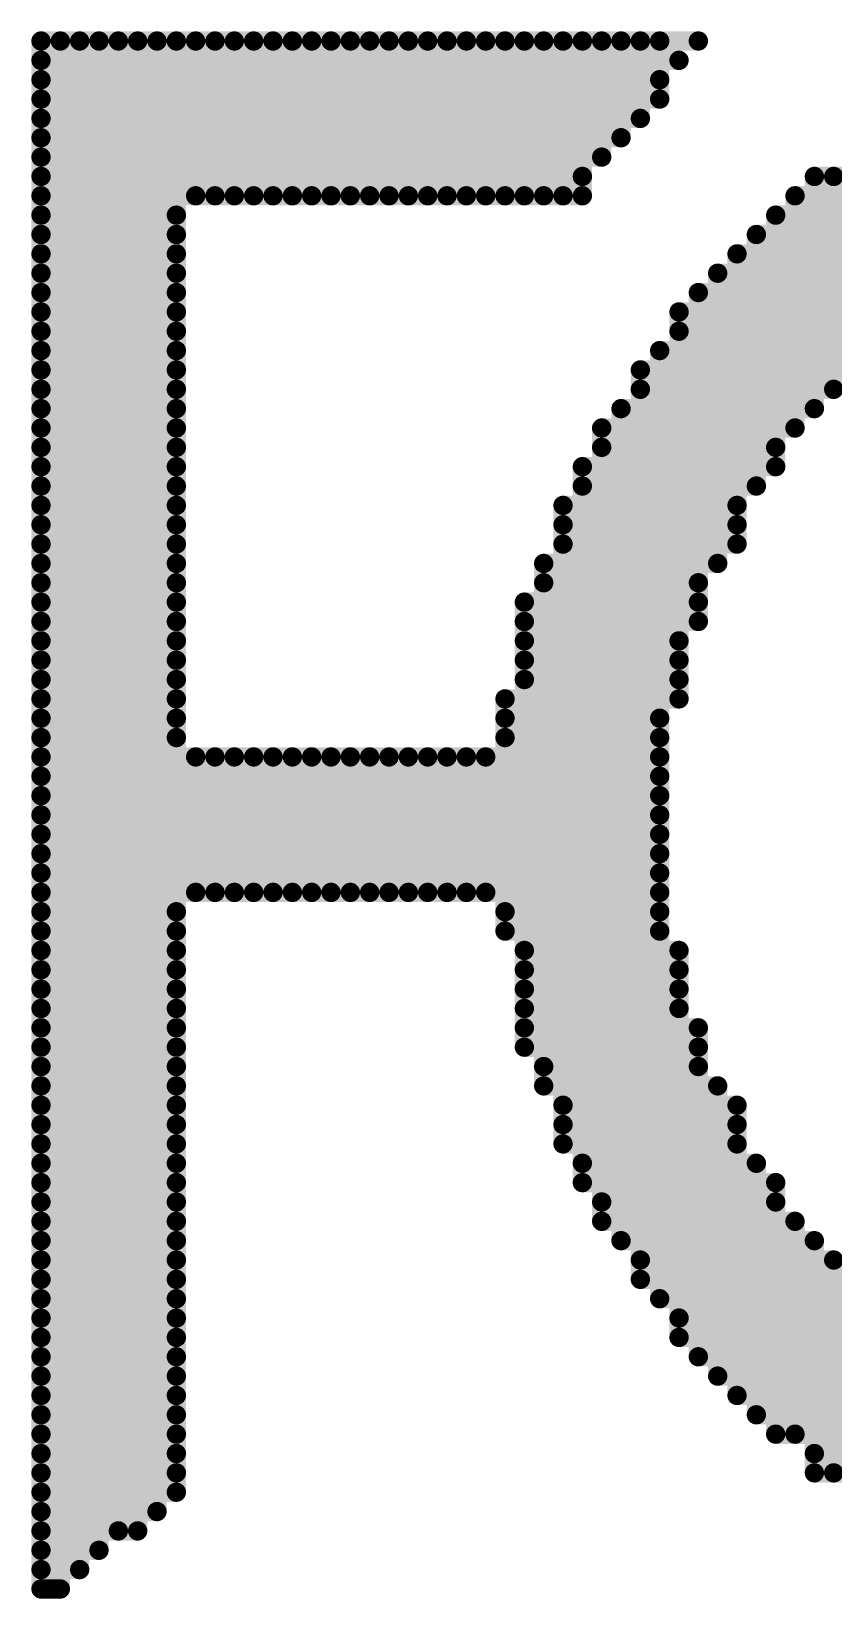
# Model space of a CAD drawing. Header units: millimetres. Extents: x 485.8 to 560.8, y 382.8 to 430.9.
# Drawn here: x 548.421 to 549.476, y 417.28 to 419.337 of the extents above; entities that cross this region are included whole.
import ezdxf

# ---------------------------------------------------------------- set-up
doc = ezdxf.new("R2010")
doc.units = ezdxf.units.MM
doc.layers.add('TOPOVERLAY', color=2, linetype='Continuous')

msp = doc.modelspace()

# ---------------------------------------------------------------- linework, layer by layer
at = {"layer": 'TOPOVERLAY', "color": 0, "const_width": 0.0254}
for points in [[(548.4341, 419.3246), (549.2977, 419.3246)], [(548.4341, 417.2926), (548.4341, 419.3246)], [(548.4595, 417.2926), (548.4595, 419.3246)], [(548.4849, 417.318), (548.4849, 419.3246)], [(548.5103, 417.3434), (548.5103, 419.3246)], [(548.5357, 417.3688), (548.5357, 419.3246)], [(548.5611, 417.3688), (548.5611, 419.3246)], [(548.5865, 417.3942), (548.5865, 419.3246)], [(548.6119, 417.4196), (548.6119, 419.3246)], [(548.6373, 419.1214), (548.6373, 419.3246)], [(548.6627, 419.1214), (548.6627, 419.3246)], [(548.6881, 419.1214), (548.6881, 419.3246)], [(548.7135, 419.1214), (548.7135, 419.3246)], [(548.7389, 419.1214), (548.7389, 419.3246)], [(548.7643, 419.1214), (548.7643, 419.3246)], [(548.7897, 419.1214), (548.7897, 419.3246)], [(548.8151, 419.1214), (548.8151, 419.3246)], [(548.8405, 419.1214), (548.8405, 419.3246)], [(548.8659, 419.1214), (548.8659, 419.3246)], [(548.8913, 419.1214), (548.8913, 419.3246)], [(548.9167, 419.1214), (548.9167, 419.3246)], [(548.9421, 419.1214), (548.9421, 419.3246)], [(548.9675, 419.1214), (548.9675, 419.3246)], [(548.9929, 419.1214), (548.9929, 419.3246)], [(549.0183, 419.1214), (549.0183, 419.3246)], [(549.0437, 419.1214), (549.0437, 419.3246)], [(549.0691, 419.1214), (549.0691, 419.3246)], [(549.0945, 419.1214), (549.0945, 419.3246)], [(549.1199, 419.1214), (549.1199, 419.3246)], [(549.1453, 419.1214), (549.1453, 419.3246)], [(549.1707, 419.1722), (549.1707, 419.3246)], [(549.1961, 419.1976), (549.1961, 419.3246)], [(549.2215, 419.223), (549.2215, 419.3246)], [(549.2469, 419.2484), (549.2469, 419.3246)], [(548.4341, 419.2992), (549.2723, 419.2992)], [(548.4341, 419.2738), (549.2469, 419.2738)], [(548.4341, 419.2484), (549.2469, 419.2484)], [(548.4341, 419.223), (549.2215, 419.223)], [(548.4341, 419.1976), (549.1961, 419.1976)], [(548.4341, 419.1722), (549.1707, 419.1722)], [(548.4341, 419.1468), (549.1453, 419.1468)], [(549.4501, 419.1468), (550.7455, 419.1468)], [(549.4501, 418.842), (549.4501, 419.1468)], [(549.4755, 418.8674), (549.4755, 419.1468)], [(548.4341, 419.1214), (549.1453, 419.1214)], [(549.4247, 419.1214), (549.9581, 419.1214)], [(549.4247, 418.8166), (549.4247, 419.1214)], [(548.4341, 419.096), (548.6119, 419.096)], [(549.3993, 419.096), (549.8311, 419.096)], [(549.3993, 418.7658), (549.3993, 419.096)], [(548.4341, 419.0706), (548.6119, 419.0706)], [(549.3739, 419.0706), (549.7549, 419.0706)], [(549.3739, 418.7404), (549.3739, 419.0706)], [(548.4341, 419.0452), (548.6119, 419.0452)], [(549.3485, 419.0452), (549.7041, 419.0452)], [(549.3485, 418.6642), (549.3485, 419.0452)], [(548.4341, 419.0198), (548.6119, 419.0198)], [(549.3231, 419.0198), (549.6787, 419.0198)], [(549.3231, 418.6388), (549.3231, 419.0198)], [(548.4341, 418.9944), (548.6119, 418.9944)], [(549.2977, 418.9944), (549.6025, 418.9944)], [(549.2977, 418.5626), (549.2977, 418.9944)], [(548.4341, 418.969), (548.6119, 418.969)], [(549.2723, 418.969), (549.6025, 418.969)], [(549.2723, 418.461), (549.2723, 418.969)], [(548.4341, 418.9436), (548.6119, 418.9436)], [(549.2723, 418.9436), (549.5517, 418.9436)], [(548.4341, 418.9182), (548.6119, 418.9182)], [(549.2469, 418.9182), (549.5263, 418.9182)], [(549.2469, 417.6736), (549.2469, 418.9182)], [(548.4341, 418.8928), (548.6119, 418.8928)], [(549.2215, 418.8928), (549.5009, 418.8928)], [(549.2215, 417.699), (549.2215, 418.8928)], [(548.4341, 418.8674), (548.6119, 418.8674)], [(549.2215, 418.8674), (549.4755, 418.8674)], [(548.4341, 418.842), (548.6119, 418.842)], [(549.1961, 418.842), (549.4501, 418.842)], [(549.1961, 417.7498), (549.1961, 418.842)], [(548.4341, 418.8166), (548.6119, 418.8166)], [(549.1707, 418.8166), (549.4247, 418.8166)], [(549.1707, 417.7752), (549.1707, 418.8166)], [(548.4341, 418.7912), (548.6119, 418.7912)], [(549.1707, 418.7912), (549.3993, 418.7912)], [(548.4341, 418.7658), (548.6119, 418.7658)], [(549.1453, 418.7658), (549.3993, 418.7658)], [(549.1453, 417.826), (549.1453, 418.7658)], [(548.4341, 418.7404), (548.6119, 418.7404)], [(549.1453, 418.7404), (549.3739, 418.7404)], [(548.4341, 418.715), (548.6119, 418.715)], [(549.1199, 418.715), (549.3485, 418.715)], [(549.1199, 417.8768), (549.1199, 418.715)], [(548.4341, 418.6896), (548.6119, 418.6896)], [(549.1199, 418.6896), (549.3485, 418.6896)], [(548.4341, 418.6642), (548.6119, 418.6642)], [(549.1199, 418.6642), (549.3485, 418.6642)], [(548.4341, 418.6388), (548.6119, 418.6388)], [(549.0945, 418.6388), (549.3231, 418.6388)], [(549.0945, 417.953), (549.0945, 418.6388)], [(548.4341, 418.6134), (548.6119, 418.6134)], [(549.0945, 418.6134), (549.2977, 418.6134)], [(548.4341, 418.588), (548.6119, 418.588)], [(549.0691, 418.588), (549.2977, 418.588)], [(549.0691, 418.0038), (549.0691, 418.588)], [(548.4341, 418.5626), (548.6119, 418.5626)], [(549.0691, 418.5626), (549.2977, 418.5626)], [(548.4341, 418.5372), (548.6119, 418.5372)], [(549.0691, 418.5372), (549.2723, 418.5372)], [(548.4341, 418.5118), (548.6119, 418.5118)], [(549.0691, 418.5118), (549.2723, 418.5118)], [(548.4341, 418.4864), (548.6119, 418.4864)], [(549.0691, 418.4864), (549.2723, 418.4864)], [(548.4341, 418.461), (548.6119, 418.461)], [(549.0437, 418.461), (549.2723, 418.461)], [(549.0437, 418.1562), (549.0437, 418.461)], [(548.4341, 418.4356), (548.6119, 418.4356)], [(549.0437, 418.4356), (549.2469, 418.4356)], [(548.4341, 418.4102), (548.6119, 418.4102)], [(549.0437, 418.4102), (549.2469, 418.4102)], [(548.4341, 418.3848), (549.2469, 418.3848)], [(548.6373, 418.207), (548.6373, 418.3848)], [(548.6627, 418.207), (548.6627, 418.3848)], [(548.6881, 418.207), (548.6881, 418.3848)], [(548.7135, 418.207), (548.7135, 418.3848)], [(548.7389, 418.207), (548.7389, 418.3848)], [(548.7643, 418.207), (548.7643, 418.3848)], [(548.7897, 418.207), (548.7897, 418.3848)], [(548.8151, 418.207), (548.8151, 418.3848)], [(548.8405, 418.207), (548.8405, 418.3848)], [(548.8659, 418.207), (548.8659, 418.3848)], [(548.8913, 418.207), (548.8913, 418.3848)], [(548.9167, 418.207), (548.9167, 418.3848)], [(548.9421, 418.207), (548.9421, 418.3848)], [(548.9675, 418.207), (548.9675, 418.3848)], [(548.9929, 418.207), (548.9929, 418.3848)], [(549.0183, 418.207), (549.0183, 418.3848)], [(548.4341, 418.3594), (549.2469, 418.3594)], [(548.4341, 418.334), (549.2469, 418.334)], [(548.4341, 418.3086), (549.2469, 418.3086)], [(548.4341, 418.2832), (549.2469, 418.2832)], [(548.4341, 418.2578), (549.2469, 418.2578)], [(548.4341, 418.2324), (549.2469, 418.2324)], [(548.4341, 418.207), (549.2469, 418.207)], [(548.4341, 418.1816), (548.6119, 418.1816)], [(549.0437, 418.1816), (549.2469, 418.1816)], [(548.4341, 418.1562), (548.6119, 418.1562)], [(549.0437, 418.1562), (549.2469, 418.1562)], [(548.4341, 418.1308), (548.6119, 418.1308)], [(549.0691, 418.1308), (549.2723, 418.1308)], [(549.2723, 417.6228), (549.2723, 418.1308)], [(548.4341, 418.1054), (548.6119, 418.1054)], [(549.0691, 418.1054), (549.2723, 418.1054)], [(548.4341, 418.08), (548.6119, 418.08)], [(549.0691, 418.08), (549.2723, 418.08)], [(548.4341, 418.0546), (548.6119, 418.0546)], [(549.0691, 418.0546), (549.2723, 418.0546)], [(548.4341, 418.0292), (548.6119, 418.0292)], [(549.0691, 418.0292), (549.2977, 418.0292)], [(549.2977, 417.5974), (549.2977, 418.0292)], [(548.4341, 418.0038), (548.6119, 418.0038)], [(549.0691, 418.0038), (549.2977, 418.0038)], [(548.4341, 417.9784), (548.6119, 417.9784)], [(549.0945, 417.9784), (549.2977, 417.9784)], [(548.4341, 417.953), (548.6119, 417.953)], [(549.0945, 417.953), (549.3231, 417.953)], [(549.3231, 417.572), (549.3231, 417.953)], [(548.4341, 417.9276), (548.6119, 417.9276)], [(549.1199, 417.9276), (549.3485, 417.9276)], [(549.3485, 417.5466), (549.3485, 417.9276)], [(548.4341, 417.9022), (548.6119, 417.9022)], [(549.1199, 417.9022), (549.3485, 417.9022)], [(548.4341, 417.8768), (548.6119, 417.8768)], [(549.1199, 417.8768), (549.3485, 417.8768)], [(548.4341, 417.8514), (548.6119, 417.8514)], [(549.1453, 417.8514), (549.3739, 417.8514)], [(549.3739, 417.5212), (549.3739, 417.8514)], [(548.4341, 417.826), (548.6119, 417.826)], [(549.1453, 417.826), (549.3993, 417.826)], [(549.3993, 417.4958), (549.3993, 417.826)], [(548.4341, 417.8006), (548.6119, 417.8006)], [(549.1707, 417.8006), (549.3993, 417.8006)], [(548.4341, 417.7752), (548.6119, 417.7752)], [(549.1707, 417.7752), (549.4247, 417.7752)], [(549.4247, 417.4958), (549.4247, 417.7752)], [(548.4341, 417.7498), (548.6119, 417.7498)], [(549.1961, 417.7498), (549.4501, 417.7498)], [(549.4501, 417.445), (549.4501, 417.7498)], [(548.4341, 417.7244), (548.6119, 417.7244)], [(549.2215, 417.7244), (549.4755, 417.7244)], [(549.4755, 417.445), (549.4755, 417.7244)], [(548.4341, 417.699), (548.6119, 417.699)], [(549.2215, 417.699), (549.5009, 417.699)], [(548.4341, 417.6736), (548.6119, 417.6736)], [(549.2469, 417.6736), (549.5263, 417.6736)], [(548.4341, 417.6482), (548.6119, 417.6482)], [(549.2723, 417.6482), (549.5517, 417.6482)], [(548.4341, 417.6228), (548.6119, 417.6228)], [(549.2723, 417.6228), (549.6025, 417.6228)], [(548.4341, 417.5974), (548.6119, 417.5974)], [(549.2977, 417.5974), (549.6025, 417.5974)], [(548.4341, 417.572), (548.6119, 417.572)], [(549.3231, 417.572), (549.6787, 417.572)], [(548.4341, 417.5466), (548.6119, 417.5466)], [(549.3485, 417.5466), (549.7041, 417.5466)], [(548.4341, 417.5212), (548.6119, 417.5212)], [(549.3739, 417.5212), (549.7549, 417.5212)], [(548.4341, 417.4958), (548.6119, 417.4958)], [(549.3993, 417.4958), (549.8311, 417.4958)], [(548.4341, 417.4704), (548.6119, 417.4704)], [(549.4501, 417.4704), (549.9835, 417.4704)], [(548.4341, 417.445), (548.6119, 417.445)], [(549.4501, 417.445), (550.7455, 417.445)], [(548.4341, 417.4196), (548.6119, 417.4196)], [(548.4341, 417.3942), (548.5865, 417.3942)], [(548.4341, 417.3688), (548.5611, 417.3688)], [(548.4341, 417.3434), (548.5103, 417.3434)], [(548.4341, 417.318), (548.4849, 417.318)], [(548.4341, 417.2926), (548.4595, 417.2926)]]:
    msp.add_lwpolyline(points, dxfattribs=at)
at = {"layer": 'TOPOVERLAY', "color": 0, "const_width": 0.0127}
for points in [[(548.4278, 419.3246, 1), (548.4405, 419.3246, 1)], [(548.4278, 419.3246, 1), (548.4405, 419.3246, 1)], [(548.4532, 419.3246, 1), (548.4659, 419.3246, 1)], [(548.4786, 419.3246, 1), (548.4913, 419.3246, 1)], [(548.504, 419.3246, 1), (548.5167, 419.3246, 1)], [(548.5294, 419.3246, 1), (548.5421, 419.3246, 1)], [(548.5548, 419.3246, 1), (548.5675, 419.3246, 1)], [(548.5802, 419.3246, 1), (548.5929, 419.3246, 1)], [(548.6056, 419.3246, 1), (548.6183, 419.3246, 1)], [(548.631, 419.3246, 1), (548.6437, 419.3246, 1)], [(548.6564, 419.3246, 1), (548.6691, 419.3246, 1)], [(548.6818, 419.3246, 1), (548.6945, 419.3246, 1)], [(548.7072, 419.3246, 1), (548.7199, 419.3246, 1)], [(548.7326, 419.3246, 1), (548.7453, 419.3246, 1)], [(548.758, 419.3246, 1), (548.7707, 419.3246, 1)], [(548.7834, 419.3246, 1), (548.7961, 419.3246, 1)], [(548.8088, 419.3246, 1), (548.8215, 419.3246, 1)], [(548.8342, 419.3246, 1), (548.8469, 419.3246, 1)], [(548.8596, 419.3246, 1), (548.8723, 419.3246, 1)], [(548.885, 419.3246, 1), (548.8977, 419.3246, 1)], [(548.9104, 419.3246, 1), (548.9231, 419.3246, 1)], [(548.9358, 419.3246, 1), (548.9485, 419.3246, 1)], [(548.9612, 419.3246, 1), (548.9739, 419.3246, 1)], [(548.9866, 419.3246, 1), (548.9993, 419.3246, 1)], [(549.012, 419.3246, 1), (549.0247, 419.3246, 1)], [(549.0374, 419.3246, 1), (549.0501, 419.3246, 1)], [(549.0628, 419.3246, 1), (549.0755, 419.3246, 1)], [(549.0882, 419.3246, 1), (549.1009, 419.3246, 1)], [(549.1136, 419.3246, 1), (549.1263, 419.3246, 1)], [(549.139, 419.3246, 1), (549.1517, 419.3246, 1)], [(549.1644, 419.3246, 1), (549.1771, 419.3246, 1)], [(549.1898, 419.3246, 1), (549.2025, 419.3246, 1)], [(549.2152, 419.3246, 1), (549.2279, 419.3246, 1)], [(549.2406, 419.3246, 1), (549.2533, 419.3246, 1)], [(549.2914, 419.3246, 1), (549.3041, 419.3246, 1)], [(548.4278, 419.2992, 1), (548.4405, 419.2992, 1)], [(549.266, 419.2992, 1), (549.2787, 419.2992, 1)], [(548.4278, 419.2738, 1), (548.4405, 419.2738, 1)], [(549.2406, 419.2738, 1), (549.2533, 419.2738, 1)], [(548.4278, 419.2484, 1), (548.4405, 419.2484, 1)], [(549.2406, 419.2484, 1), (549.2533, 419.2484, 1)], [(549.2406, 419.2484, 1), (549.2533, 419.2484, 1)], [(548.4278, 419.223, 1), (548.4405, 419.223, 1)], [(549.2152, 419.223, 1), (549.2279, 419.223, 1)], [(549.2152, 419.223, 1), (549.2279, 419.223, 1)], [(548.4278, 419.1976, 1), (548.4405, 419.1976, 1)], [(549.1898, 419.1976, 1), (549.2025, 419.1976, 1)], [(549.1898, 419.1976, 1), (549.2025, 419.1976, 1)], [(548.4278, 419.1722, 1), (548.4405, 419.1722, 1)], [(549.1644, 419.1722, 1), (549.1771, 419.1722, 1)], [(549.1644, 419.1722, 1), (549.1771, 419.1722, 1)], [(548.4278, 419.1468, 1), (548.4405, 419.1468, 1)], [(549.139, 419.1468, 1), (549.1517, 419.1468, 1)], [(549.4438, 419.1468, 1), (549.4565, 419.1468, 1)], [(549.4438, 419.1468, 1), (549.4565, 419.1468, 1)], [(549.4692, 419.1468, 1), (549.4819, 419.1468, 1)], [(548.4278, 419.1214, 1), (548.4405, 419.1214, 1)], [(548.631, 419.1214, 1), (548.6437, 419.1214, 1)], [(548.6564, 419.1214, 1), (548.6691, 419.1214, 1)], [(548.6818, 419.1214, 1), (548.6945, 419.1214, 1)], [(548.7072, 419.1214, 1), (548.7199, 419.1214, 1)], [(548.7326, 419.1214, 1), (548.7453, 419.1214, 1)], [(548.758, 419.1214, 1), (548.7707, 419.1214, 1)], [(548.7834, 419.1214, 1), (548.7961, 419.1214, 1)], [(548.8088, 419.1214, 1), (548.8215, 419.1214, 1)], [(548.8342, 419.1214, 1), (548.8469, 419.1214, 1)], [(548.8596, 419.1214, 1), (548.8723, 419.1214, 1)], [(548.885, 419.1214, 1), (548.8977, 419.1214, 1)], [(548.9104, 419.1214, 1), (548.9231, 419.1214, 1)], [(548.9358, 419.1214, 1), (548.9485, 419.1214, 1)], [(548.9612, 419.1214, 1), (548.9739, 419.1214, 1)], [(548.9866, 419.1214, 1), (548.9993, 419.1214, 1)], [(549.012, 419.1214, 1), (549.0247, 419.1214, 1)], [(549.0374, 419.1214, 1), (549.0501, 419.1214, 1)], [(549.0628, 419.1214, 1), (549.0755, 419.1214, 1)], [(549.0882, 419.1214, 1), (549.1009, 419.1214, 1)], [(549.1136, 419.1214, 1), (549.1263, 419.1214, 1)], [(549.139, 419.1214, 1), (549.1517, 419.1214, 1)], [(549.139, 419.1214, 1), (549.1517, 419.1214, 1)], [(549.4184, 419.1214, 1), (549.4311, 419.1214, 1)], [(549.4184, 419.1214, 1), (549.4311, 419.1214, 1)], [(548.4278, 419.096, 1), (548.4405, 419.096, 1)], [(548.6056, 419.096, 1), (548.6183, 419.096, 1)], [(549.393, 419.096, 1), (549.4057, 419.096, 1)], [(549.393, 419.096, 1), (549.4057, 419.096, 1)], [(548.4278, 419.0706, 1), (548.4405, 419.0706, 1)], [(548.6056, 419.0706, 1), (548.6183, 419.0706, 1)], [(549.3676, 419.0706, 1), (549.3803, 419.0706, 1)], [(549.3676, 419.0706, 1), (549.3803, 419.0706, 1)], [(548.4278, 419.0452, 1), (548.4405, 419.0452, 1)], [(548.6056, 419.0452, 1), (548.6183, 419.0452, 1)], [(549.3422, 419.0452, 1), (549.3549, 419.0452, 1)], [(549.3422, 419.0452, 1), (549.3549, 419.0452, 1)], [(548.4278, 419.0198, 1), (548.4405, 419.0198, 1)], [(548.6056, 419.0198, 1), (548.6183, 419.0198, 1)], [(549.3168, 419.0198, 1), (549.3295, 419.0198, 1)], [(549.3168, 419.0198, 1), (549.3295, 419.0198, 1)], [(548.4278, 418.9944, 1), (548.4405, 418.9944, 1)], [(548.6056, 418.9944, 1), (548.6183, 418.9944, 1)], [(549.2914, 418.9944, 1), (549.3041, 418.9944, 1)], [(549.2914, 418.9944, 1), (549.3041, 418.9944, 1)], [(548.4278, 418.969, 1), (548.4405, 418.969, 1)], [(548.6056, 418.969, 1), (548.6183, 418.969, 1)], [(549.266, 418.969, 1), (549.2787, 418.969, 1)], [(549.266, 418.969, 1), (549.2787, 418.969, 1)], [(548.4278, 418.9436, 1), (548.4405, 418.9436, 1)], [(548.6056, 418.9436, 1), (548.6183, 418.9436, 1)], [(549.266, 418.9436, 1), (549.2787, 418.9436, 1)], [(548.4278, 418.9182, 1), (548.4405, 418.9182, 1)], [(548.6056, 418.9182, 1), (548.6183, 418.9182, 1)], [(549.2406, 418.9182, 1), (549.2533, 418.9182, 1)], [(549.2406, 418.9182, 1), (549.2533, 418.9182, 1)], [(548.4278, 418.8928, 1), (548.4405, 418.8928, 1)], [(548.6056, 418.8928, 1), (548.6183, 418.8928, 1)], [(549.2152, 418.8928, 1), (549.2279, 418.8928, 1)], [(549.2152, 418.8928, 1), (549.2279, 418.8928, 1)], [(548.4278, 418.8674, 1), (548.4405, 418.8674, 1)], [(548.6056, 418.8674, 1), (548.6183, 418.8674, 1)], [(549.2152, 418.8674, 1), (549.2279, 418.8674, 1)], [(549.4692, 418.8674, 1), (549.4819, 418.8674, 1)], [(549.4692, 418.8674, 1), (549.4819, 418.8674, 1)], [(548.4278, 418.842, 1), (548.4405, 418.842, 1)], [(548.6056, 418.842, 1), (548.6183, 418.842, 1)], [(549.1898, 418.842, 1), (549.2025, 418.842, 1)], [(549.1898, 418.842, 1), (549.2025, 418.842, 1)], [(549.4438, 418.842, 1), (549.4565, 418.842, 1)], [(549.4438, 418.842, 1), (549.4565, 418.842, 1)], [(548.4278, 418.8166, 1), (548.4405, 418.8166, 1)], [(548.6056, 418.8166, 1), (548.6183, 418.8166, 1)], [(549.1644, 418.8166, 1), (549.1771, 418.8166, 1)], [(549.1644, 418.8166, 1), (549.1771, 418.8166, 1)], [(549.4184, 418.8166, 1), (549.4311, 418.8166, 1)], [(549.4184, 418.8166, 1), (549.4311, 418.8166, 1)], [(548.4278, 418.7912, 1), (548.4405, 418.7912, 1)], [(548.6056, 418.7912, 1), (548.6183, 418.7912, 1)], [(549.1644, 418.7912, 1), (549.1771, 418.7912, 1)], [(549.393, 418.7912, 1), (549.4057, 418.7912, 1)], [(548.4278, 418.7658, 1), (548.4405, 418.7658, 1)], [(548.6056, 418.7658, 1), (548.6183, 418.7658, 1)], [(549.139, 418.7658, 1), (549.1517, 418.7658, 1)], [(549.139, 418.7658, 1), (549.1517, 418.7658, 1)], [(549.393, 418.7658, 1), (549.4057, 418.7658, 1)], [(549.393, 418.7658, 1), (549.4057, 418.7658, 1)], [(548.4278, 418.7404, 1), (548.4405, 418.7404, 1)], [(548.6056, 418.7404, 1), (548.6183, 418.7404, 1)], [(549.139, 418.7404, 1), (549.1517, 418.7404, 1)], [(549.3676, 418.7404, 1), (549.3803, 418.7404, 1)], [(549.3676, 418.7404, 1), (549.3803, 418.7404, 1)], [(548.4278, 418.715, 1), (548.4405, 418.715, 1)], [(548.6056, 418.715, 1), (548.6183, 418.715, 1)], [(549.1136, 418.715, 1), (549.1263, 418.715, 1)], [(549.1136, 418.715, 1), (549.1263, 418.715, 1)], [(549.3422, 418.715, 1), (549.3549, 418.715, 1)], [(548.4278, 418.6896, 1), (548.4405, 418.6896, 1)], [(548.6056, 418.6896, 1), (548.6183, 418.6896, 1)], [(549.1136, 418.6896, 1), (549.1263, 418.6896, 1)], [(549.3422, 418.6896, 1), (549.3549, 418.6896, 1)], [(548.4278, 418.6642, 1), (548.4405, 418.6642, 1)], [(548.6056, 418.6642, 1), (548.6183, 418.6642, 1)], [(549.1136, 418.6642, 1), (549.1263, 418.6642, 1)], [(549.3422, 418.6642, 1), (549.3549, 418.6642, 1)], [(549.3422, 418.6642, 1), (549.3549, 418.6642, 1)], [(548.4278, 418.6388, 1), (548.4405, 418.6388, 1)], [(548.6056, 418.6388, 1), (548.6183, 418.6388, 1)], [(549.0882, 418.6388, 1), (549.1009, 418.6388, 1)], [(549.0882, 418.6388, 1), (549.1009, 418.6388, 1)], [(549.3168, 418.6388, 1), (549.3295, 418.6388, 1)], [(549.3168, 418.6388, 1), (549.3295, 418.6388, 1)], [(548.4278, 418.6134, 1), (548.4405, 418.6134, 1)], [(548.6056, 418.6134, 1), (548.6183, 418.6134, 1)], [(549.0882, 418.6134, 1), (549.1009, 418.6134, 1)], [(549.2914, 418.6134, 1), (549.3041, 418.6134, 1)], [(548.4278, 418.588, 1), (548.4405, 418.588, 1)], [(548.6056, 418.588, 1), (548.6183, 418.588, 1)], [(549.0628, 418.588, 1), (549.0755, 418.588, 1)], [(549.0628, 418.588, 1), (549.0755, 418.588, 1)], [(549.2914, 418.588, 1), (549.3041, 418.588, 1)], [(548.4278, 418.5626, 1), (548.4405, 418.5626, 1)], [(548.6056, 418.5626, 1), (548.6183, 418.5626, 1)], [(549.0628, 418.5626, 1), (549.0755, 418.5626, 1)], [(549.2914, 418.5626, 1), (549.3041, 418.5626, 1)], [(549.2914, 418.5626, 1), (549.3041, 418.5626, 1)], [(548.4278, 418.5372, 1), (548.4405, 418.5372, 1)], [(548.6056, 418.5372, 1), (548.6183, 418.5372, 1)], [(549.0628, 418.5372, 1), (549.0755, 418.5372, 1)], [(549.266, 418.5372, 1), (549.2787, 418.5372, 1)], [(548.4278, 418.5118, 1), (548.4405, 418.5118, 1)], [(548.6056, 418.5118, 1), (548.6183, 418.5118, 1)], [(549.0628, 418.5118, 1), (549.0755, 418.5118, 1)], [(549.266, 418.5118, 1), (549.2787, 418.5118, 1)], [(548.4278, 418.4864, 1), (548.4405, 418.4864, 1)], [(548.6056, 418.4864, 1), (548.6183, 418.4864, 1)], [(549.0628, 418.4864, 1), (549.0755, 418.4864, 1)], [(549.266, 418.4864, 1), (549.2787, 418.4864, 1)], [(548.4278, 418.461, 1), (548.4405, 418.461, 1)], [(548.6056, 418.461, 1), (548.6183, 418.461, 1)], [(549.0374, 418.461, 1), (549.0501, 418.461, 1)], [(549.0374, 418.461, 1), (549.0501, 418.461, 1)], [(549.266, 418.461, 1), (549.2787, 418.461, 1)], [(549.266, 418.461, 1), (549.2787, 418.461, 1)], [(548.4278, 418.4356, 1), (548.4405, 418.4356, 1)], [(548.6056, 418.4356, 1), (548.6183, 418.4356, 1)], [(549.0374, 418.4356, 1), (549.0501, 418.4356, 1)], [(549.2406, 418.4356, 1), (549.2533, 418.4356, 1)], [(548.4278, 418.4102, 1), (548.4405, 418.4102, 1)], [(548.6056, 418.4102, 1), (548.6183, 418.4102, 1)], [(549.0374, 418.4102, 1), (549.0501, 418.4102, 1)], [(549.2406, 418.4102, 1), (549.2533, 418.4102, 1)], [(548.4278, 418.3848, 1), (548.4405, 418.3848, 1)], [(548.631, 418.3848, 1), (548.6437, 418.3848, 1)], [(548.6564, 418.3848, 1), (548.6691, 418.3848, 1)], [(548.6818, 418.3848, 1), (548.6945, 418.3848, 1)], [(548.7072, 418.3848, 1), (548.7199, 418.3848, 1)], [(548.7326, 418.3848, 1), (548.7453, 418.3848, 1)], [(548.758, 418.3848, 1), (548.7707, 418.3848, 1)], [(548.7834, 418.3848, 1), (548.7961, 418.3848, 1)], [(548.8088, 418.3848, 1), (548.8215, 418.3848, 1)], [(548.8342, 418.3848, 1), (548.8469, 418.3848, 1)], [(548.8596, 418.3848, 1), (548.8723, 418.3848, 1)], [(548.885, 418.3848, 1), (548.8977, 418.3848, 1)], [(548.9104, 418.3848, 1), (548.9231, 418.3848, 1)], [(548.9358, 418.3848, 1), (548.9485, 418.3848, 1)], [(548.9612, 418.3848, 1), (548.9739, 418.3848, 1)], [(548.9866, 418.3848, 1), (548.9993, 418.3848, 1)], [(549.012, 418.3848, 1), (549.0247, 418.3848, 1)], [(549.2406, 418.3848, 1), (549.2533, 418.3848, 1)], [(548.4278, 418.3594, 1), (548.4405, 418.3594, 1)], [(549.2406, 418.3594, 1), (549.2533, 418.3594, 1)], [(548.4278, 418.334, 1), (548.4405, 418.334, 1)], [(549.2406, 418.334, 1), (549.2533, 418.334, 1)], [(548.4278, 418.3086, 1), (548.4405, 418.3086, 1)], [(549.2406, 418.3086, 1), (549.2533, 418.3086, 1)], [(548.4278, 418.2832, 1), (548.4405, 418.2832, 1)], [(549.2406, 418.2832, 1), (549.2533, 418.2832, 1)], [(548.4278, 418.2578, 1), (548.4405, 418.2578, 1)], [(549.2406, 418.2578, 1), (549.2533, 418.2578, 1)], [(548.4278, 418.2324, 1), (548.4405, 418.2324, 1)], [(549.2406, 418.2324, 1), (549.2533, 418.2324, 1)], [(548.4278, 418.207, 1), (548.4405, 418.207, 1)], [(548.631, 418.207, 1), (548.6437, 418.207, 1)], [(548.6564, 418.207, 1), (548.6691, 418.207, 1)], [(548.6818, 418.207, 1), (548.6945, 418.207, 1)], [(548.7072, 418.207, 1), (548.7199, 418.207, 1)], [(548.7326, 418.207, 1), (548.7453, 418.207, 1)], [(548.758, 418.207, 1), (548.7707, 418.207, 1)], [(548.7834, 418.207, 1), (548.7961, 418.207, 1)], [(548.8088, 418.207, 1), (548.8215, 418.207, 1)], [(548.8342, 418.207, 1), (548.8469, 418.207, 1)], [(548.8596, 418.207, 1), (548.8723, 418.207, 1)], [(548.885, 418.207, 1), (548.8977, 418.207, 1)], [(548.9104, 418.207, 1), (548.9231, 418.207, 1)], [(548.9358, 418.207, 1), (548.9485, 418.207, 1)], [(548.9612, 418.207, 1), (548.9739, 418.207, 1)], [(548.9866, 418.207, 1), (548.9993, 418.207, 1)], [(549.012, 418.207, 1), (549.0247, 418.207, 1)], [(549.2406, 418.207, 1), (549.2533, 418.207, 1)], [(548.4278, 418.1816, 1), (548.4405, 418.1816, 1)], [(548.6056, 418.1816, 1), (548.6183, 418.1816, 1)], [(549.0374, 418.1816, 1), (549.0501, 418.1816, 1)], [(549.2406, 418.1816, 1), (549.2533, 418.1816, 1)], [(548.4278, 418.1562, 1), (548.4405, 418.1562, 1)], [(548.6056, 418.1562, 1), (548.6183, 418.1562, 1)], [(549.0374, 418.1562, 1), (549.0501, 418.1562, 1)], [(549.0374, 418.1562, 1), (549.0501, 418.1562, 1)], [(549.2406, 418.1562, 1), (549.2533, 418.1562, 1)], [(548.4278, 418.1308, 1), (548.4405, 418.1308, 1)], [(548.6056, 418.1308, 1), (548.6183, 418.1308, 1)], [(549.0628, 418.1308, 1), (549.0755, 418.1308, 1)], [(549.266, 418.1308, 1), (549.2787, 418.1308, 1)], [(549.266, 418.1308, 1), (549.2787, 418.1308, 1)], [(548.4278, 418.1054, 1), (548.4405, 418.1054, 1)], [(548.6056, 418.1054, 1), (548.6183, 418.1054, 1)], [(549.0628, 418.1054, 1), (549.0755, 418.1054, 1)], [(549.266, 418.1054, 1), (549.2787, 418.1054, 1)], [(548.4278, 418.08, 1), (548.4405, 418.08, 1)], [(548.6056, 418.08, 1), (548.6183, 418.08, 1)], [(549.0628, 418.08, 1), (549.0755, 418.08, 1)], [(549.266, 418.08, 1), (549.2787, 418.08, 1)], [(548.4278, 418.0546, 1), (548.4405, 418.0546, 1)], [(548.6056, 418.0546, 1), (548.6183, 418.0546, 1)], [(549.0628, 418.0546, 1), (549.0755, 418.0546, 1)], [(549.266, 418.0546, 1), (549.2787, 418.0546, 1)], [(548.4278, 418.0292, 1), (548.4405, 418.0292, 1)], [(548.6056, 418.0292, 1), (548.6183, 418.0292, 1)], [(549.0628, 418.0292, 1), (549.0755, 418.0292, 1)], [(549.2914, 418.0292, 1), (549.3041, 418.0292, 1)], [(549.2914, 418.0292, 1), (549.3041, 418.0292, 1)], [(548.4278, 418.0038, 1), (548.4405, 418.0038, 1)], [(548.6056, 418.0038, 1), (548.6183, 418.0038, 1)], [(549.0628, 418.0038, 1), (549.0755, 418.0038, 1)], [(549.0628, 418.0038, 1), (549.0755, 418.0038, 1)], [(549.2914, 418.0038, 1), (549.3041, 418.0038, 1)], [(548.4278, 417.9784, 1), (548.4405, 417.9784, 1)], [(548.6056, 417.9784, 1), (548.6183, 417.9784, 1)], [(549.0882, 417.9784, 1), (549.1009, 417.9784, 1)], [(549.2914, 417.9784, 1), (549.3041, 417.9784, 1)], [(548.4278, 417.953, 1), (548.4405, 417.953, 1)], [(548.6056, 417.953, 1), (548.6183, 417.953, 1)], [(549.0882, 417.953, 1), (549.1009, 417.953, 1)], [(549.0882, 417.953, 1), (549.1009, 417.953, 1)], [(549.3168, 417.953, 1), (549.3295, 417.953, 1)], [(549.3168, 417.953, 1), (549.3295, 417.953, 1)], [(548.4278, 417.9276, 1), (548.4405, 417.9276, 1)], [(548.6056, 417.9276, 1), (548.6183, 417.9276, 1)], [(549.1136, 417.9276, 1), (549.1263, 417.9276, 1)], [(549.3422, 417.9276, 1), (549.3549, 417.9276, 1)], [(549.3422, 417.9276, 1), (549.3549, 417.9276, 1)], [(548.4278, 417.9022, 1), (548.4405, 417.9022, 1)], [(548.6056, 417.9022, 1), (548.6183, 417.9022, 1)], [(549.1136, 417.9022, 1), (549.1263, 417.9022, 1)], [(549.3422, 417.9022, 1), (549.3549, 417.9022, 1)], [(548.4278, 417.8768, 1), (548.4405, 417.8768, 1)], [(548.6056, 417.8768, 1), (548.6183, 417.8768, 1)], [(549.1136, 417.8768, 1), (549.1263, 417.8768, 1)], [(549.1136, 417.8768, 1), (549.1263, 417.8768, 1)], [(549.3422, 417.8768, 1), (549.3549, 417.8768, 1)], [(548.4278, 417.8514, 1), (548.4405, 417.8514, 1)], [(548.6056, 417.8514, 1), (548.6183, 417.8514, 1)], [(549.139, 417.8514, 1), (549.1517, 417.8514, 1)], [(549.3676, 417.8514, 1), (549.3803, 417.8514, 1)], [(549.3676, 417.8514, 1), (549.3803, 417.8514, 1)], [(548.4278, 417.826, 1), (548.4405, 417.826, 1)], [(548.6056, 417.826, 1), (548.6183, 417.826, 1)], [(549.139, 417.826, 1), (549.1517, 417.826, 1)], [(549.139, 417.826, 1), (549.1517, 417.826, 1)], [(549.393, 417.826, 1), (549.4057, 417.826, 1)], [(549.393, 417.826, 1), (549.4057, 417.826, 1)], [(548.4278, 417.8006, 1), (548.4405, 417.8006, 1)], [(548.6056, 417.8006, 1), (548.6183, 417.8006, 1)], [(549.1644, 417.8006, 1), (549.1771, 417.8006, 1)], [(549.393, 417.8006, 1), (549.4057, 417.8006, 1)], [(548.4278, 417.7752, 1), (548.4405, 417.7752, 1)], [(548.6056, 417.7752, 1), (548.6183, 417.7752, 1)], [(549.1644, 417.7752, 1), (549.1771, 417.7752, 1)], [(549.1644, 417.7752, 1), (549.1771, 417.7752, 1)], [(549.4184, 417.7752, 1), (549.4311, 417.7752, 1)], [(549.4184, 417.7752, 1), (549.4311, 417.7752, 1)], [(548.4278, 417.7498, 1), (548.4405, 417.7498, 1)], [(548.6056, 417.7498, 1), (548.6183, 417.7498, 1)], [(549.1898, 417.7498, 1), (549.2025, 417.7498, 1)], [(549.1898, 417.7498, 1), (549.2025, 417.7498, 1)], [(549.4438, 417.7498, 1), (549.4565, 417.7498, 1)], [(549.4438, 417.7498, 1), (549.4565, 417.7498, 1)], [(548.4278, 417.7244, 1), (548.4405, 417.7244, 1)], [(548.6056, 417.7244, 1), (548.6183, 417.7244, 1)], [(549.2152, 417.7244, 1), (549.2279, 417.7244, 1)], [(549.4692, 417.7244, 1), (549.4819, 417.7244, 1)], [(549.4692, 417.7244, 1), (549.4819, 417.7244, 1)], [(548.4278, 417.699, 1), (548.4405, 417.699, 1)], [(548.6056, 417.699, 1), (548.6183, 417.699, 1)], [(549.2152, 417.699, 1), (549.2279, 417.699, 1)], [(549.2152, 417.699, 1), (549.2279, 417.699, 1)], [(548.4278, 417.6736, 1), (548.4405, 417.6736, 1)], [(548.6056, 417.6736, 1), (548.6183, 417.6736, 1)], [(549.2406, 417.6736, 1), (549.2533, 417.6736, 1)], [(549.2406, 417.6736, 1), (549.2533, 417.6736, 1)], [(548.4278, 417.6482, 1), (548.4405, 417.6482, 1)], [(548.6056, 417.6482, 1), (548.6183, 417.6482, 1)], [(549.266, 417.6482, 1), (549.2787, 417.6482, 1)], [(548.4278, 417.6228, 1), (548.4405, 417.6228, 1)], [(548.6056, 417.6228, 1), (548.6183, 417.6228, 1)], [(549.266, 417.6228, 1), (549.2787, 417.6228, 1)], [(549.266, 417.6228, 1), (549.2787, 417.6228, 1)], [(548.4278, 417.5974, 1), (548.4405, 417.5974, 1)], [(548.6056, 417.5974, 1), (548.6183, 417.5974, 1)], [(549.2914, 417.5974, 1), (549.3041, 417.5974, 1)], [(549.2914, 417.5974, 1), (549.3041, 417.5974, 1)], [(548.4278, 417.572, 1), (548.4405, 417.572, 1)], [(548.6056, 417.572, 1), (548.6183, 417.572, 1)], [(549.3168, 417.572, 1), (549.3295, 417.572, 1)], [(549.3168, 417.572, 1), (549.3295, 417.572, 1)], [(548.4278, 417.5466, 1), (548.4405, 417.5466, 1)], [(548.6056, 417.5466, 1), (548.6183, 417.5466, 1)], [(549.3422, 417.5466, 1), (549.3549, 417.5466, 1)], [(549.3422, 417.5466, 1), (549.3549, 417.5466, 1)], [(548.4278, 417.5212, 1), (548.4405, 417.5212, 1)], [(548.6056, 417.5212, 1), (548.6183, 417.5212, 1)], [(549.3676, 417.5212, 1), (549.3803, 417.5212, 1)], [(549.3676, 417.5212, 1), (549.3803, 417.5212, 1)], [(548.4278, 417.4958, 1), (548.4405, 417.4958, 1)], [(548.6056, 417.4958, 1), (548.6183, 417.4958, 1)], [(549.393, 417.4958, 1), (549.4057, 417.4958, 1)], [(549.393, 417.4958, 1), (549.4057, 417.4958, 1)], [(549.4184, 417.4958, 1), (549.4311, 417.4958, 1)], [(548.4278, 417.4704, 1), (548.4405, 417.4704, 1)], [(548.6056, 417.4704, 1), (548.6183, 417.4704, 1)], [(549.4438, 417.4704, 1), (549.4565, 417.4704, 1)], [(548.4278, 417.445, 1), (548.4405, 417.445, 1)], [(548.6056, 417.445, 1), (548.6183, 417.445, 1)], [(549.4438, 417.445, 1), (549.4565, 417.445, 1)], [(549.4438, 417.445, 1), (549.4565, 417.445, 1)], [(549.4692, 417.445, 1), (549.4819, 417.445, 1)], [(548.4278, 417.4196, 1), (548.4405, 417.4196, 1)], [(548.6056, 417.4196, 1), (548.6183, 417.4196, 1)], [(548.6056, 417.4196, 1), (548.6183, 417.4196, 1)], [(548.4278, 417.3942, 1), (548.4405, 417.3942, 1)], [(548.5802, 417.3942, 1), (548.5929, 417.3942, 1)], [(548.5802, 417.3942, 1), (548.5929, 417.3942, 1)], [(548.4278, 417.3688, 1), (548.4405, 417.3688, 1)], [(548.5294, 417.3688, 1), (548.5421, 417.3688, 1)], [(548.5548, 417.3688, 1), (548.5675, 417.3688, 1)], [(548.5548, 417.3688, 1), (548.5675, 417.3688, 1)], [(548.4278, 417.3434, 1), (548.4405, 417.3434, 1)], [(548.504, 417.3434, 1), (548.5167, 417.3434, 1)], [(548.504, 417.3434, 1), (548.5167, 417.3434, 1)], [(548.4278, 417.318, 1), (548.4405, 417.318, 1)], [(548.4786, 417.318, 1), (548.4913, 417.318, 1)], [(548.4786, 417.318, 1), (548.4913, 417.318, 1)], [(548.4278, 417.2926, 1), (548.4405, 417.2926, 1)], [(548.4278, 417.2926, 1), (548.4405, 417.2926, 1)], [(548.4532, 417.2926, 1), (548.4659, 417.2926, 1)], [(548.4532, 417.2926, 1), (548.4659, 417.2926, 1)]]:
    msp.add_lwpolyline(points, format="xyb", close=True, dxfattribs=at)

doc.saveas('drawing.dxf')
